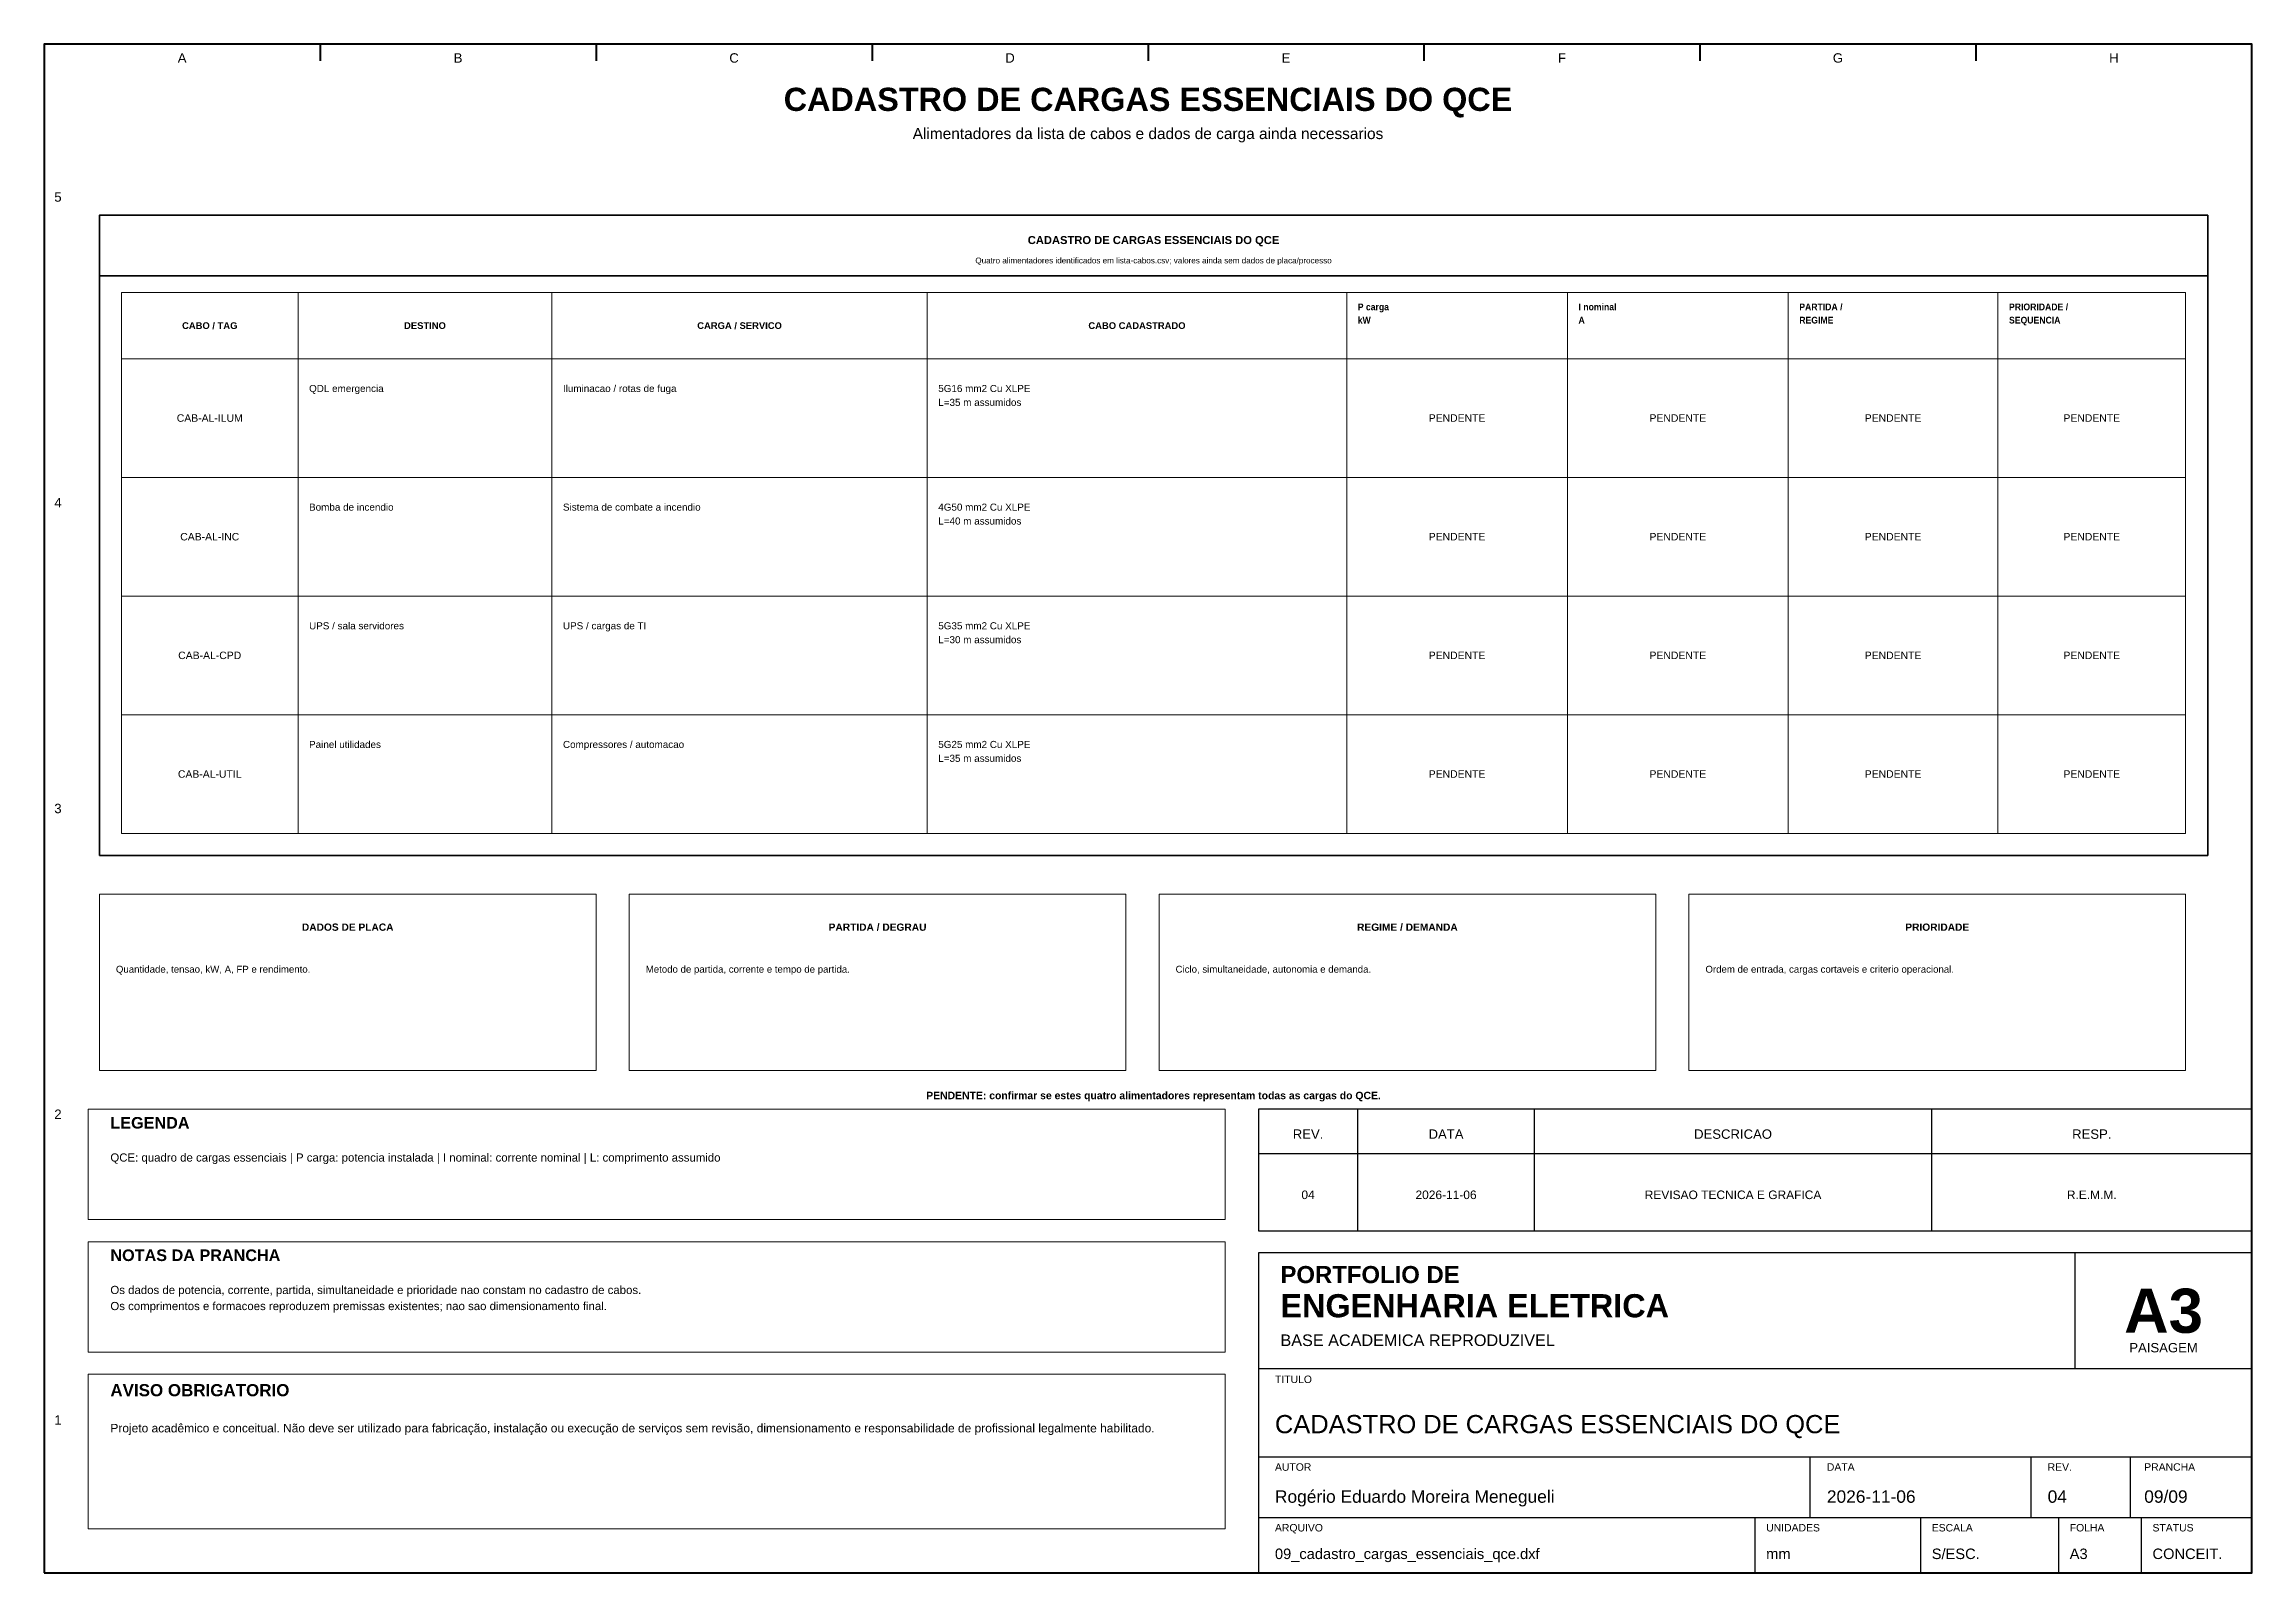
# Model space of a CAD drawing. Header units: millimetres. Extents: x 10 to 410, y 10 to 287.
import ezdxf
from ezdxf.enums import TextEntityAlignment as Align

# ---------------------------------------------------------------- set-up
doc = ezdxf.new("R2010")
doc.units = ezdxf.units.MM
for name, color, linetype, lineweight in [('00_MOLDURA', 7, 'CONTINUOUS', 50), ('01_CARIMBO', 7, 'CONTINUOUS', 25), ('02_TEXTO', 7, 'CONTINUOUS', 18), ('04_EQUIPAMENTOS', 32, 'CONTINUOUS', 35), ('12_LEGENDA', 7, 'CONTINUOUS', 18), ('13_NOTAS', 7, 'CONTINUOUS', 18)]:
    doc.layers.add(name, color=color, linetype=linetype, lineweight=lineweight)
doc.styles.add('PORTFOLIO_TEXTO', font='arial.ttf')
doc.styles.add('PORTFOLIO_TITULO', font='arialbd.ttf', dxfattribs={"width": 0.92})

# ---------------------------------------------------------------- blocks, each defined once
blk = doc.blocks.new('CARIMBO_A3')
at = {"layer": '01_CARIMBO'}
for p, q in [((148, 37), (148, 58)), ((0, 37), (180, 37)), ((0, 21), (180, 21)), ((100, 10), (100, 21)), ((140, 10), (140, 21)), ((158, 10), (158, 21)), ((0, 10), (180, 10)), ((90, 0), (90, 10)), ((120, 0), (120, 10)), ((145, 0), (145, 10)), ((160, 0), (160, 10))]:
    blk.add_line(p, q, dxfattribs=at)
blk.add_lwpolyline([(0, 0), (180, 0), (180, 58), (0, 58)], close=True, dxfattribs=at)
at = {"layer": '01_CARIMBO', "style": 'PORTFOLIO_TEXTO'}
for s, p in [('TITULO', (3, 34.4)), ('AUTOR', (3, 18.5)), ('DATA', (103, 18.5)), ('REV.', (143, 18.5)), ('PRANCHA', (160.5, 18.5)), ('ARQUIVO', (3, 7.5)), ('UNIDADES', (92, 7.5)), ('ESCALA', (122, 7.5)), ('FOLHA', (147, 7.5)), ('STATUS', (162, 7.5))]:
    blk.add_text(s, height=1.35, dxfattribs=at).set_placement(p)
at = {"layer": '02_TEXTO'}
for s, height, style, p in [('PORTFOLIO DE', 3.1, 'PORTFOLIO_TITULO', (4, 52.5)), ('ENGENHARIA ELETRICA', 4.2, 'PORTFOLIO_TITULO', (4, 46.3)), ('BASE ACADEMICA REPRODUZIVEL', 2.1, 'PORTFOLIO_TEXTO', (4, 41.1))]:
    blk.add_text(s, height=height, dxfattribs=dict(at, style=style)).set_placement(p)
for s, height, style, p in [('A3', 8, 'PORTFOLIO_TITULO', (164, 47.5)), ('PAISAGEM', 1.7, 'PORTFOLIO_TEXTO', (164, 40.8))]:
    blk.add_text(s, height=height, dxfattribs=dict(at, style=style)).set_placement(p, align=Align.MIDDLE_CENTER)
at = {"layer": '02_TEXTO', "style": 'PORTFOLIO_TEXTO'}
for tag, p, height in [('TITULO', (3, 25.3), 3.3), ('AUTOR', (3, 12.7), 2.25), ('DATA', (103, 12.7), 2.25), ('REVISAO', (143, 12.7), 2.25), ('PRANCHA', (160.5, 12.7), 2.25), ('ARQUIVO', (3, 2.5), 1.9), ('UNIDADES', (92, 2.5), 1.9), ('ESCALA', (122, 2.5), 1.9), ('FOLHA', (147, 2.5), 1.9), ('STATUS', (162, 2.5), 1.9)]:
    blk.add_attdef(tag, p, '', height=height, dxfattribs=at)

msp = doc.modelspace()

# ---------------------------------------------------------------- linework, layer by layer
at = {"layer": '00_MOLDURA'}
for p, q in [((60, 287), (60, 284)), ((110, 287), (110, 284)), ((160, 287), (160, 284)), ((210, 287), (210, 284)), ((260, 287), (260, 284)), ((310, 287), (310, 284)), ((360, 287), (360, 284))]:
    msp.add_line(p, q, dxfattribs=at)
msp.add_lwpolyline([(10, 10), (410, 10), (410, 287), (10, 287)], close=True, dxfattribs=at)
at = {"layer": '01_CARIMBO'}
for p, q in [((248, 72), (248, 94)), ((280, 72), (280, 94)), ((352, 72), (352, 94)), ((230, 86), (410, 86))]:
    msp.add_line(p, q, dxfattribs=at)
msp.add_lwpolyline([(230, 72), (410, 72), (410, 94), (230, 94)], close=True, dxfattribs=at)
at = {"layer": '04_EQUIPAMENTOS'}
msp.add_line((20, 245), (402, 245), dxfattribs=at)
msp.add_lwpolyline([(20, 140), (402, 140), (402, 256), (20, 256)], close=True, dxfattribs=at)
at = {"layer": '12_LEGENDA'}
for p, q in [((56, 144), (56, 242)), ((102, 144), (102, 242)), ((170, 144), (170, 242)), ((246, 144), (246, 242)), ((286, 144), (286, 242)), ((326, 144), (326, 242)), ((364, 144), (364, 242)), ((24, 230), (398, 230)), ((24, 208.5), (398, 208.5)), ((24, 187), (398, 187)), ((24, 165.5), (398, 165.5))]:
    msp.add_line(p, q, dxfattribs=at)
for points in [[(24, 144), (398, 144), (398, 242), (24, 242)], [(18, 74), (224, 74), (224, 94), (18, 94)]]:
    msp.add_lwpolyline(points, close=True, dxfattribs=at)
at = {"layer": '13_NOTAS'}
for points in [[(20, 101), (110, 101), (110, 133), (20, 133)], [(116, 101), (206, 101), (206, 133), (116, 133)], [(212, 101), (302, 101), (302, 133), (212, 133)], [(308, 101), (398, 101), (398, 133), (308, 133)], [(18, 50), (224, 50), (224, 70), (18, 70)], [(18, 18), (224, 18), (224, 46), (18, 46)]]:
    msp.add_lwpolyline(points, close=True, dxfattribs=at)

# ---------------------------------------------------------------- block references
at = {"layer": '01_CARIMBO'}
msp.add_blockref('CARIMBO_A3', (230, 10), dxfattribs=at).add_auto_attribs({'TITULO': 'CADASTRO DE CARGAS ESSENCIAIS DO QCE', 'AUTOR': 'Rogério Eduardo Moreira Menegueli', 'DATA': '2026-11-06', 'REVISAO': '04', 'PRANCHA': '09/09', 'ARQUIVO': '09_cadastro_cargas_essenciais_qce.dxf', 'UNIDADES': 'mm', 'ESCALA': 'S/ESC.', 'FOLHA': 'A3', 'STATUS': 'CONCEIT.'})

# ---------------------------------------------------------------- texts
at = {"layer": '00_MOLDURA', "style": 'PORTFOLIO_TEXTO'}
for s, p in [('A', (35, 284.5)), ('B', (85, 284.5)), ('C', (135, 284.5)), ('D', (185, 284.5)), ('E', (235, 284.5)), ('F', (285, 284.5)), ('G', (335, 284.5)), ('H', (385, 284.5)), ('5', (12.5, 259.3)), ('4', (12.5, 203.9)), ('3', (12.5, 148.5)), ('2', (12.5, 93.1)), ('1', (12.5, 37.7))]:
    msp.add_text(s, height=1.7, dxfattribs=at).set_placement(p, align=Align.MIDDLE_CENTER)
at = {"layer": '01_CARIMBO', "style": 'PORTFOLIO_TEXTO'}
for s, p in [('REV.', (239, 89.5)), ('DATA', (264, 89.5)), ('DESCRICAO', (316, 89.5)), ('RESP.', (381, 89.5))]:
    msp.add_text(s, height=1.7, dxfattribs=at).set_placement(p, align=Align.MIDDLE_CENTER)
at = {"layer": '02_TEXTO'}
for s, height, style, p in [('CADASTRO DE CARGAS ESSENCIAIS DO QCE', 4.2, 'PORTFOLIO_TITULO', (210, 277)), ('Alimentadores da lista de cabos e dados de carga ainda necessarios', 2, 'PORTFOLIO_TEXTO', (210, 270.8)), ('Quatro alimentadores identificados em lista-cabos.csv; valores ainda sem dados de placa/processo', 1.05, 'PORTFOLIO_TEXTO', (211, 247.8)), ('CAB-AL-ILUM', 1.35, 'PORTFOLIO_TEXTO', (40, 219.25)), ('PENDENTE', 1.35, 'PORTFOLIO_TEXTO', (266, 219.25)), ('PENDENTE', 1.35, 'PORTFOLIO_TEXTO', (306, 219.25)), ('PENDENTE', 1.35, 'PORTFOLIO_TEXTO', (345, 219.25)), ('PENDENTE', 1.35, 'PORTFOLIO_TEXTO', (381, 219.25)), ('CAB-AL-INC', 1.35, 'PORTFOLIO_TEXTO', (40, 197.75)), ('PENDENTE', 1.35, 'PORTFOLIO_TEXTO', (266, 197.75)), ('PENDENTE', 1.35, 'PORTFOLIO_TEXTO', (306, 197.75)), ('PENDENTE', 1.35, 'PORTFOLIO_TEXTO', (345, 197.75)), ('PENDENTE', 1.35, 'PORTFOLIO_TEXTO', (381, 197.75)), ('CAB-AL-CPD', 1.35, 'PORTFOLIO_TEXTO', (40, 176.25)), ('PENDENTE', 1.35, 'PORTFOLIO_TEXTO', (266, 176.25)), ('PENDENTE', 1.35, 'PORTFOLIO_TEXTO', (306, 176.25)), ('PENDENTE', 1.35, 'PORTFOLIO_TEXTO', (345, 176.25)), ('PENDENTE', 1.35, 'PORTFOLIO_TEXTO', (381, 176.25)), ('CAB-AL-UTIL', 1.35, 'PORTFOLIO_TEXTO', (40, 154.75)), ('PENDENTE', 1.35, 'PORTFOLIO_TEXTO', (266, 154.75)), ('PENDENTE', 1.35, 'PORTFOLIO_TEXTO', (306, 154.75)), ('PENDENTE', 1.35, 'PORTFOLIO_TEXTO', (345, 154.75)), ('PENDENTE', 1.35, 'PORTFOLIO_TEXTO', (381, 154.75)), ('04', 1.55, 'PORTFOLIO_TEXTO', (239, 78.5)), ('2026-11-06', 1.55, 'PORTFOLIO_TEXTO', (264, 78.5)), ('REVISAO TECNICA E GRAFICA', 1.55, 'PORTFOLIO_TEXTO', (316, 78.5)), ('R.E.M.M.', 1.55, 'PORTFOLIO_TEXTO', (381, 78.5))]:
    msp.add_text(s, height=height, dxfattribs=dict(at, style=style)).set_placement(p, align=Align.MIDDLE_CENTER)
at = {"layer": '02_TEXTO', "char_height": 1.28, "attachment_point": 1, "line_spacing_factor": 1.18, "style": 'PORTFOLIO_TEXTO'}
for s, insert, width in [('QDL emergencia', (58, 225.25), 42), ('Iluminacao / rotas de fuga', (104, 225.25), 64), ('5G16 mm2 Cu XLPE\\PL=35 m assumidos', (172, 225.25), 72), ('Bomba de incendio', (58, 203.75), 42), ('Sistema de combate a incendio', (104, 203.75), 64), ('4G50 mm2 Cu XLPE\\PL=40 m assumidos', (172, 203.75), 72), ('UPS / sala servidores', (58, 182.25), 42), ('UPS / cargas de TI', (104, 182.25), 64), ('5G35 mm2 Cu XLPE\\PL=30 m assumidos', (172, 182.25), 72), ('Painel utilidades', (58, 160.75), 42), ('Compressores / automacao', (104, 160.75), 64), ('5G25 mm2 Cu XLPE\\PL=35 m assumidos', (172, 160.75), 72)]:
    msp.add_mtext(s, dxfattribs=dict(at, insert=insert, width=width))
at = {"layer": '04_EQUIPAMENTOS', "style": 'PORTFOLIO_TITULO'}
msp.add_text('CADASTRO DE CARGAS ESSENCIAIS DO QCE', height=1.45, dxfattribs=at).set_placement((211, 251.5), align=Align.MIDDLE_CENTER)
at = {"layer": '12_LEGENDA', "style": 'PORTFOLIO_TITULO'}
for s, p in [('CABO / TAG', (40, 236)), ('DESTINO', (79, 236)), ('CARGA / SERVICO', (136, 236)), ('CABO CADASTRADO', (208, 236))]:
    msp.add_text(s, height=1.22, dxfattribs=at).set_placement(p, align=Align.MIDDLE_CENTER)
msp.add_text('LEGENDA', height=2.1, dxfattribs=at).set_placement((22, 90.5))
at = {"layer": '12_LEGENDA', "attachment_point": 1, "line_spacing_factor": 1.18}
for s, insert, char_height, width, style in [('P carga\\PkW', (248, 240), 1.22, 36, 'PORTFOLIO_TITULO'), ('I nominal\\PA', (288, 240), 1.22, 36, 'PORTFOLIO_TITULO'), ('PARTIDA /\\PREGIME', (328, 240), 1.22, 34, 'PORTFOLIO_TITULO'), ('PRIORIDADE /\\PSEQUENCIA', (366, 240), 1.22, 30, 'PORTFOLIO_TITULO'), ('QCE: quadro de cargas essenciais | P carga: potencia instalada | I nominal: corrente nominal | L: comprimento assumido', (22, 86), 1.48, 198, 'PORTFOLIO_TEXTO')]:
    msp.add_mtext(s, dxfattribs=dict(at, insert=insert, char_height=char_height, width=width, style=style))
at = {"layer": '13_NOTAS', "style": 'PORTFOLIO_TITULO'}
for s, height, p in [('DADOS DE PLACA', 1.32, (65, 127)), ('PARTIDA / DEGRAU', 1.32, (161, 127)), ('REGIME / DEMANDA', 1.32, (257, 127)), ('PRIORIDADE', 1.32, (353, 127)), ('PENDENTE: confirmar se estes quatro alimentadores representam todas as cargas do QCE.', 1.35, (211, 96.5))]:
    msp.add_text(s, height=height, dxfattribs=at).set_placement(p, align=Align.MIDDLE_CENTER)
for s, height, p in [('NOTAS DA PRANCHA', 2.1, (22, 66.5)), ('AVISO OBRIGATORIO', 2.2, (22, 42))]:
    msp.add_text(s, height=height, dxfattribs=at).set_placement(p)
at = {"layer": '13_NOTAS', "attachment_point": 1, "line_spacing_factor": 1.18, "style": 'PORTFOLIO_TEXTO'}
for s, insert, char_height, width in [('Quantidade, tensao, kW, A, FP e rendimento.', (23, 120), 1.25, 84), ('Metodo de partida, corrente e tempo de partida.', (119, 120), 1.25, 84), ('Ciclo, simultaneidade, autonomia e demanda.', (215, 120), 1.25, 84), ('Ordem de entrada, cargas cortaveis e criterio operacional.', (311, 120), 1.25, 84), ('Os dados de potencia, corrente, partida, simultaneidade e prioridade nao constam no cadastro de cabos.\\POs comprimentos e formacoes reproduzem premissas existentes; nao sao dimensionamento final.', (22, 62), 1.48, 198), ('Projeto acadêmico e conceitual. Não deve ser utilizado para fabricação, instalação ou execução de serviços sem revisão, dimensionamento e responsabilidade de profissional legalmente habilitado.', (22, 37), 1.55, 198)]:
    msp.add_mtext(s, dxfattribs=dict(at, insert=insert, char_height=char_height, width=width))

doc.saveas('drawing.dxf')
